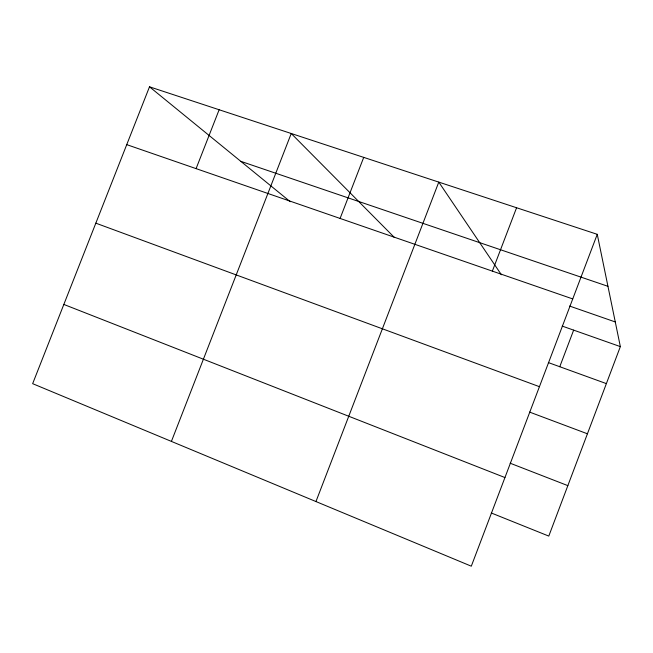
<?xml version="1.0" encoding="UTF-8"?>
<svg xmlns="http://www.w3.org/2000/svg" width="653" height="653" viewBox="0 0 653 653"><rect width="100%" height="100%" fill="white"/><g stroke="black" fill="none" stroke-linecap="round" stroke-linejoin="round"><path stroke-width="0.98" d="M597.258 234.321L471.303 566.192L32.65 383.67L149.504 86.808L597.258 234.321L620.35 346.612L548.789 536.089L491.285 512.98M559.768 366.725L573.644 330.132M492.362 271.117L516.58 207.744M315.954 501.553L438.783 182.114L501.406 274.774M340.091 218.445L363.721 157.381M171.412 441.412L291.238 133.506L394.077 237.17M196.088 168.629L219.139 109.745M240.818 161.348L607.951 286.308M126.747 144.639L572.738 298.927M569.604 306.061L615.281 321.953M562.209 326.092L620.35 346.612M548.357 362.586L606.376 383.613M95.828 223.163L539.435 386.682M529.575 412.084L587.422 433.788M510.173 463.214L567.841 485.628M63.839 304.437L504.949 477.555M149.504 86.808L290.259 201.712"/></g></svg>
